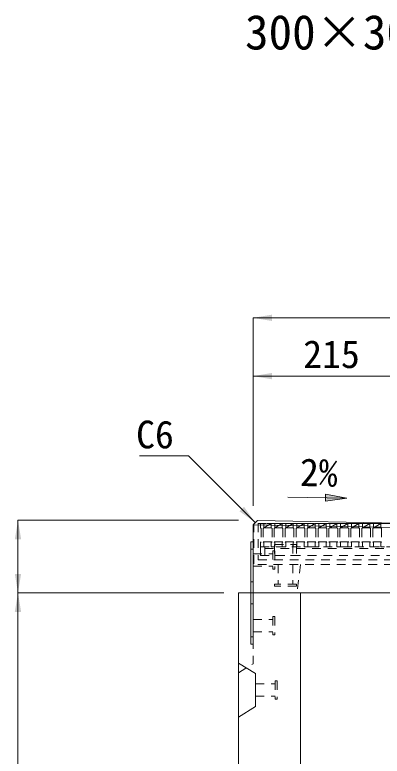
# Model space of a CAD drawing. Units: millimetres at full size, sheet at 1:40. Extents: x 69750 to 116230, y -28801 to 513.
# Drawn here: x 93041 to 93544, y -20366 to -19351 of the extents above; entities that cross this region are included whole.
import ezdxf
from ezdxf.enums import TextEntityAlignment as Align

# ---------------------------------------------------------------- set-up
doc = ezdxf.new("R2010")
doc.units = ezdxf.units.MM
doc.header["$LTSCALE"] = 40
doc.linetypes.add('USER1', pattern=[0.54, 0.3, -0.24])
for name, color, linetype, lineweight in [('インサート', 92, 'USER1', 5), ('グレーチング', 7, 'USER1', 5), ('ジョイントプレート', 7, 'USER1', 9), ('受枠', 3, 'USER1', 9), ('寸法線', 7, 'Continuous', 9), ('引出線', 4, 'Continuous', 9), ('本体', 7, 'Continuous', 20)]:
    doc.layers.add(name, color=color, linetype=linetype, lineweight=lineweight)
doc.layers.add('文字', color=7, linetype='Continuous')
doc.styles.add('ＭＳ ゴシック', font='')
doc.styles.get('ＭＳ ゴシック').set_extended_font_data('MS Gothic')

# ---------------------------------------------------------------- blocks, each defined once
blk = doc.blocks.new('filled_arrow')
at = {"color": 0, "linetype": 'Continuous', "lineweight": -2}
blk.add_solid([(7.5, 1.25), (0, 0), (7.5, -1.25)], dxfattribs=at)

msp = doc.modelspace()

# ---------------------------------------------------------------- hatches: boundary and pattern name
at = {"layer": '引出線'}
msp.add_hatch(color=256, dxfattribs=at).paths.add_polyline_path([(93466.66, -20007.47), (93466.47, -20017.21), (93495.81, -20012.92)])

# ---------------------------------------------------------------- linework, layer by layer
at = {"layer": 'インサート'}
for p, q in [((93396.83, -20076.49), (93396.83, -20091.49)), ((93396.83, -20076.49), (93426.83, -20076.49)), ((93421.83, -20076.49), (93421.83, -20091.49)), ((93426.83, -20076.49), (93426.83, -20091.49)), ((93367.32, -20089), (93394.32, -20089)), ((93367.33, -20089), (93394.33, -20089)), ((93367.33, -20089), (93367.33, -20106)), ((93394.32, -20085), (93394.32, -20110)), ((93394.33, -20085), (93394.33, -20110)), ((93394.33, -20085), (93397.33, -20085)), ((93394.33, -20085), (93394.33, -20110)), ((93397.33, -20085), (93397.33, -20110)), ((93397.33, -20085), (93397.33, -20110)), ((93397.33, -20085), (93397.33, -20110)), ((93396.83, -20091.49), (93426.83, -20091.49)), ((93367.32, -20106), (93394.32, -20106)), ((93367.33, -20106), (93394.33, -20106)), ((93394.32, -20110), (93397.33, -20110)), ((93394.33, -20110), (93397.33, -20110)), ((93401.83, -20103.49), (93401.83, -20130.49)), ((93421.83, -20103.49), (93421.83, -20130.49)), ((93426.83, -20130.49), (93396.83, -20130.49)), ((93396.83, -20133.49), (93396.83, -20130.49)), ((93426.83, -20133.49), (93426.83, -20130.49)), ((93426.83, -20133.49), (93396.83, -20133.49)), ((93367.33, -20178.99), (93394.33, -20178.99)), ((93367.33, -20178.99), (93367.33, -20196)), ((93394.33, -20175), (93394.33, -20199.99)), ((93394.33, -20175), (93397.33, -20175)), ((93397.33, -20175), (93397.33, -20199.99)), ((93367.33, -20196), (93394.33, -20196)), ((93394.33, -20199.99), (93397.33, -20199.99)), ((93370.53, -20267), (93397.53, -20267)), ((93370.53, -20267), (93370.53, -20284)), ((93397.53, -20263), (93397.53, -20288)), ((93397.53, -20263), (93400.53, -20263)), ((93400.53, -20263), (93400.53, -20288)), ((93370.53, -20284), (93397.53, -20284)), ((93397.53, -20288), (93400.53, -20288))]:
    msp.add_line(p, q, dxfattribs=at)
at = {"layer": 'グレーチング'}
for p, q in [((93787.33, -20047.49), (93377.33, -20047.49)), ((93377.33, -20047.49), (93377.33, -20053.49)), ((93377.33, -20047.49), (93382.33, -20047.49)), ((93382.33, -20047.49), (93382.33, -20053.49)), ((93382.33, -20053.49), (93392.33, -20047.49)), ((93392.33, -20047.49), (93392.33, -20053.49)), ((93392.33, -20047.49), (93397.33, -20047.49)), ((93397.33, -20047.49), (93397.33, -20053.49)), ((93397.33, -20053.49), (93407.33, -20047.49)), ((93407.33, -20047.49), (93407.33, -20053.49)), ((93407.33, -20047.49), (93412.33, -20047.49)), ((93412.33, -20047.49), (93412.33, -20053.49)), ((93412.33, -20053.49), (93422.33, -20047.49)), ((93422.33, -20047.49), (93422.33, -20053.49)), ((93422.33, -20047.49), (93427.33, -20047.49)), ((93427.33, -20047.49), (93427.33, -20053.49)), ((93427.33, -20053.49), (93437.33, -20047.49)), ((93437.33, -20047.49), (93437.33, -20053.49)), ((93437.33, -20047.49), (93442.33, -20047.49)), ((93442.33, -20047.49), (93442.33, -20053.49)), ((93442.33, -20053.49), (93452.33, -20047.49)), ((93452.33, -20047.49), (93457.33, -20047.49)), ((93452.33, -20047.49), (93452.33, -20053.49)), ((93457.33, -20047.49), (93457.33, -20053.49)), ((93457.33, -20053.49), (93467.33, -20047.49)), ((93467.33, -20047.49), (93467.33, -20053.49)), ((93467.33, -20047.49), (93472.33, -20047.49)), ((93472.33, -20047.49), (93472.33, -20053.49)), ((93472.33, -20053.49), (93482.33, -20047.49)), ((93482.33, -20047.49), (93487.33, -20047.49)), ((93482.33, -20047.49), (93482.33, -20053.49)), ((93487.33, -20047.49), (93487.33, -20053.49)), ((93487.33, -20053.49), (93497.33, -20047.49)), ((93497.33, -20047.49), (93502.33, -20047.49)), ((93497.33, -20047.49), (93497.33, -20053.49)), ((93502.33, -20047.49), (93502.33, -20053.49)), ((93502.33, -20053.49), (93512.33, -20047.49)), ((93512.33, -20047.49), (93517.33, -20047.49)), ((93512.33, -20047.49), (93512.33, -20053.49)), ((93517.33, -20047.49), (93517.33, -20053.49)), ((93517.33, -20053.49), (93527.33, -20047.49)), ((93527.33, -20047.49), (93532.33, -20047.49)), ((93527.33, -20047.49), (93527.33, -20053.49)), ((93532.33, -20047.49), (93532.33, -20053.49)), ((93532.33, -20053.49), (93542.33, -20047.49)), ((93542.33, -20047.49), (93547.33, -20047.49)), ((93542.33, -20047.49), (93542.33, -20053.49)), ((93377.33, -20053.49), (93378.33, -20054.49)), ((93378.33, -20054.49), (93378.33, -20072.49)), ((93382.33, -20053.49), (93381.33, -20054.49)), ((93381.33, -20054.49), (93381.33, -20072.49)), ((93382.33, -20053.49), (93392.33, -20053.49)), ((93392.33, -20053.49), (93393.33, -20054.49)), ((93393.33, -20054.49), (93393.33, -20072.49)), ((93397.33, -20053.49), (93396.33, -20054.49)), ((93396.33, -20054.49), (93396.33, -20072.49)), ((93397.33, -20053.49), (93407.33, -20053.49)), ((93407.33, -20053.49), (93408.33, -20054.49)), ((93408.33, -20054.49), (93408.33, -20072.49)), ((93412.33, -20053.49), (93411.33, -20054.49)), ((93411.33, -20054.49), (93411.33, -20072.49)), ((93412.33, -20053.49), (93422.33, -20053.49)), ((93422.33, -20053.49), (93423.33, -20054.49)), ((93423.33, -20054.49), (93423.33, -20072.49)), ((93427.33, -20053.49), (93426.33, -20054.49)), ((93426.33, -20054.49), (93426.33, -20072.49)), ((93427.33, -20053.49), (93437.33, -20053.49)), ((93437.33, -20053.49), (93438.33, -20054.49)), ((93438.33, -20054.49), (93438.33, -20072.49)), ((93442.33, -20053.49), (93441.33, -20054.49)), ((93441.33, -20054.49), (93441.33, -20072.49)), ((93442.33, -20053.49), (93452.33, -20053.49)), ((93452.33, -20053.49), (93453.33, -20054.49)), ((93453.33, -20054.49), (93453.33, -20072.49)), ((93457.33, -20053.49), (93456.33, -20054.49)), ((93456.33, -20054.49), (93456.33, -20072.49)), ((93457.33, -20053.49), (93467.33, -20053.49)), ((93467.33, -20053.49), (93468.33, -20054.49)), ((93468.33, -20054.49), (93468.33, -20072.49)), ((93472.33, -20053.49), (93471.33, -20054.49)), ((93471.33, -20054.49), (93471.33, -20072.49)), ((93472.33, -20053.49), (93482.33, -20053.49)), ((93482.33, -20053.49), (93483.33, -20054.49)), ((93483.33, -20054.49), (93483.33, -20072.49)), ((93487.33, -20053.49), (93486.33, -20054.49)), ((93486.33, -20054.49), (93486.33, -20072.49)), ((93487.33, -20053.49), (93497.33, -20053.49)), ((93497.33, -20053.49), (93498.33, -20054.49)), ((93498.33, -20054.49), (93498.33, -20072.49)), ((93502.33, -20053.49), (93501.33, -20054.49)), ((93501.33, -20054.49), (93501.33, -20072.49)), ((93502.33, -20053.49), (93512.33, -20053.49)), ((93512.33, -20053.49), (93513.33, -20054.49)), ((93513.33, -20054.49), (93513.33, -20072.49)), ((93517.33, -20053.49), (93516.33, -20054.49)), ((93516.33, -20054.49), (93516.33, -20072.49)), ((93517.33, -20053.49), (93527.33, -20053.49)), ((93527.33, -20053.49), (93528.33, -20054.49)), ((93528.33, -20054.49), (93528.33, -20072.49)), ((93532.33, -20053.49), (93531.33, -20054.49)), ((93531.33, -20054.49), (93531.33, -20072.49)), ((93532.33, -20053.49), (93542.33, -20053.49)), ((93542.33, -20053.49), (93543.33, -20054.49)), ((93543.33, -20054.49), (93543.33, -20072.49)), ((93377.33, -20073.49), (93378.33, -20072.49)), ((93377.33, -20079.49), (93377.33, -20073.49)), ((93377.33, -20079.49), (93382.33, -20079.49)), ((93377.33, -20079.49), (93382.33, -20079.49)), ((93382.33, -20079.49), (93378.33, -20079.49)), ((93382.33, -20073.49), (93381.33, -20072.49)), ((93381.33, -20072.49), (93393.33, -20072.49)), ((93382.33, -20079.49), (93382.33, -20073.49)), ((93392.33, -20073.49), (93393.33, -20072.49)), ((93392.33, -20079.49), (93392.33, -20073.49)), ((93392.33, -20079.49), (93397.33, -20079.49)), ((93396.33, -20072.49), (93408.33, -20072.49)), ((93397.33, -20073.49), (93396.33, -20072.49)), ((93397.33, -20079.49), (93397.33, -20073.49)), ((93407.33, -20073.49), (93408.33, -20072.49)), ((93407.33, -20079.49), (93407.33, -20073.49)), ((93407.33, -20079.49), (93412.33, -20079.49)), ((93411.33, -20072.49), (93423.33, -20072.49)), ((93412.33, -20073.49), (93411.33, -20072.49)), ((93412.33, -20079.49), (93412.33, -20073.49)), ((93422.33, -20073.49), (93423.33, -20072.49)), ((93422.33, -20079.49), (93422.33, -20073.49)), ((93422.33, -20079.49), (93427.33, -20079.49)), ((93426.33, -20072.49), (93438.33, -20072.49)), ((93427.33, -20073.49), (93426.33, -20072.49)), ((93427.33, -20079.49), (93427.33, -20073.49)), ((93437.33, -20073.49), (93438.33, -20072.49)), ((93437.33, -20079.49), (93437.33, -20073.49)), ((93437.33, -20079.49), (93442.33, -20079.49)), ((93441.33, -20072.49), (93453.33, -20072.49)), ((93442.33, -20073.49), (93441.33, -20072.49)), ((93442.33, -20079.49), (93442.33, -20073.49)), ((93452.33, -20073.49), (93453.33, -20072.49)), ((93452.33, -20079.49), (93452.33, -20073.49)), ((93452.33, -20079.49), (93457.33, -20079.49)), ((93457.33, -20073.49), (93456.33, -20072.49)), ((93456.33, -20072.49), (93468.33, -20072.49)), ((93457.33, -20079.49), (93457.33, -20073.49)), ((93467.33, -20073.49), (93468.33, -20072.49)), ((93467.33, -20079.49), (93467.33, -20073.49)), ((93467.33, -20079.49), (93472.33, -20079.49)), ((93472.33, -20073.49), (93471.33, -20072.49)), ((93471.33, -20072.49), (93483.33, -20072.49)), ((93472.33, -20079.49), (93472.33, -20073.49)), ((93482.33, -20073.49), (93483.33, -20072.49)), ((93482.33, -20079.49), (93482.33, -20073.49)), ((93482.33, -20079.49), (93487.33, -20079.49)), ((93487.33, -20073.49), (93486.33, -20072.49)), ((93486.33, -20072.49), (93498.33, -20072.49)), ((93487.33, -20079.49), (93487.33, -20073.49)), ((93497.33, -20073.49), (93498.33, -20072.49)), ((93497.33, -20079.49), (93497.33, -20073.49)), ((93497.33, -20079.49), (93502.33, -20079.49)), ((93502.33, -20073.49), (93501.33, -20072.49)), ((93501.33, -20072.49), (93513.33, -20072.49)), ((93502.33, -20079.49), (93502.33, -20073.49)), ((93512.33, -20073.49), (93513.33, -20072.49)), ((93512.33, -20079.49), (93512.33, -20073.49)), ((93512.33, -20079.49), (93517.33, -20079.49)), ((93517.33, -20073.49), (93516.33, -20072.49)), ((93516.33, -20072.49), (93528.33, -20072.49)), ((93517.33, -20079.49), (93517.33, -20073.49)), ((93527.33, -20073.49), (93528.33, -20072.49)), ((93527.33, -20079.49), (93527.33, -20073.49)), ((93527.33, -20079.49), (93532.33, -20079.49)), ((93532.33, -20073.49), (93531.33, -20072.49)), ((93531.33, -20072.49), (93543.33, -20072.49)), ((93532.33, -20079.49), (93532.33, -20073.49)), ((93542.33, -20073.49), (93543.33, -20072.49)), ((93542.33, -20079.49), (93542.33, -20073.49)), ((93542.33, -20079.49), (93547.33, -20079.49))]:
    msp.add_line(p, q, dxfattribs=at)
at = {"layer": 'ジョイントプレート'}
for p, q in [((93367.33, -20082.49), (93364.13, -20082.49)), ((93367.33, -20127.5), (93364.13, -20127.5)), ((93367.33, -20157.49), (93364.13, -20157.49)), ((93367.33, -20202.5), (93364.13, -20202.5))]:
    msp.add_line(p, q, dxfattribs=at)
at = {"layer": 'ジョイントプレート', "linetype": 'Continuous'}
msp.add_lwpolyline([(93364.13, -20212.5), (93364.13, -20072.49), (93367.33, -20072.49), (93367.33, -20212.5)], close=True, dxfattribs=at)
at = {"layer": '受枠'}
for p, q in [((93796.33, -20047.49), (93368.33, -20047.49)), ((93368.33, -20047.49), (93368.33, -20103.49)), ((93374.33, -20047.49), (93374.33, -20097.49)), ((93374.33, -20097.49), (93790.33, -20097.49)), ((93796.33, -20103.49), (93368.33, -20103.49))]:
    msp.add_line(p, q, dxfattribs=at)
at = {"layer": '受枠', "lineweight": 5}
for p, q in [((93377.33, -20079.49), (93787.33, -20079.49)), ((93377.33, -20079.49), (93377.33, -20097.49)), ((93383.33, -20079.49), (93383.33, -20091.49)), ((93383.33, -20081.79), (93781.33, -20081.79)), ((93377.33, -20091.49), (93787.33, -20091.49))]:
    msp.add_line(p, q, dxfattribs=at)
at = {"layer": '寸法線'}
for p, q in [((93367.32, -19766.1), (93797.33, -19766.1)), ((93367.32, -20023.19), (93367.32, -19766.1)), ((93367.33, -19845.82), (93582.33, -19845.82)), ((93367.33, -20023.19), (93367.33, -19845.82)), ((93045.35, -20043.19), (93045.35, -20142.49)), ((93347.33, -20043.19), (93045.35, -20043.19)), ((93327.33, -20142.49), (93045.35, -20142.49)), ((93045.35, -20142.49), (93045.35, -20542.49)), ((93327.32, -20142.49), (93045.35, -20142.49))]:
    msp.add_line(p, q, dxfattribs=at)
at = {"layer": '引出線', "lineweight": 13}
msp.add_line((93415.07, -20011.31), (93495.81, -20012.92), dxfattribs=at)
at = {"layer": '引出線'}
msp.add_lwpolyline([(93370.33, -20046.25), (93278.83, -19954.76), (93211.72, -19954.76)], dxfattribs=at)
at = {"layer": '引出線', "lineweight": 13}
msp.add_lwpolyline([(93466.66, -20007.47), (93466.47, -20017.21), (93495.81, -20012.92)], close=True, dxfattribs=at)
at = {"layer": '本体'}
for p, q in [((93367.33, -20049.19), (93373.32, -20043.31)), ((93367.33, -20049.19), (93367.33, -20142.49)), ((93373.32, -20043.31), (93582.33, -20047.49)), ((93347.32, -20142.49), (93347.33, -21492.49)), ((93432.33, -20142.49), (93347.33, -20142.49)), ((93817.33, -20142.49), (93367.33, -20142.49)), ((93432.33, -20471.97), (93432.33, -20142.49))]:
    msp.add_line(p, q, dxfattribs=at)
at = {"layer": '本体', "lineweight": 5}
for p, q in [((93367.33, -20049.2), (93582.33, -20053.5)), ((93347.33, -20238.5), (93370.53, -20253)), ((93370.53, -20253), (93370.53, -20298)), ((93347.33, -20312.5), (93370.53, -20298))]:
    msp.add_line(p, q, dxfattribs=at)
at = {"layer": '本体', "linetype": 'USER1', "lineweight": 9}
msp.add_line((93432.32, -20103.49), (93427.32, -20142.49), dxfattribs=at)
at = {"layer": '本体', "linetype": 'USER1', "lineweight": 5}
for p in [(93367.33, -20142.49), (93347.33, -20252)]:
    msp.add_line(p, (93367.33, -20239.5), dxfattribs=at)

# ---------------------------------------------------------------- block references
at = {"layer": '寸法線', "xscale": 3.47, "yscale": 3.47}
for p in [(93367.32, -19766.1), (93367.33, -19845.82)]:
    msp.add_blockref('filled_arrow', p, dxfattribs=at)
for p, rotation in [((93045.35, -20043.19), 270), ((93045.35, -20142.49), 90), ((93045.35, -20142.49), 270)]:
    msp.add_blockref('filled_arrow', p, dxfattribs=dict(at, rotation=rotation))
at = {"layer": '引出線', "xscale": 3.47, "yscale": 3.47, "rotation": 135}
msp.add_blockref('filled_arrow', (93370.33, -20046.25), dxfattribs=at)

# ---------------------------------------------------------------- texts
at = {"layer": '寸法線', "style": 'ＭＳ ゴシック'}
msp.add_text('215', height=37.98, dxfattribs=at).set_placement((93474.83, -19815.82), align=Align.MIDDLE_CENTER)
at = {"layer": '引出線', "style": 'ＭＳ ゴシック'}
msp.add_text('C6', height=37.98, dxfattribs=at).set_placement((93258.83, -19906.76), align=Align.TOP_RIGHT)
msp.add_text('2%', height=37.98, rotation=359, dxfattribs=at).set_placement((93457.45, -19977.75), align=Align.MIDDLE_CENTER)
at = {"layer": '文字', "style": 'ＭＳ ゴシック'}
msp.add_text('300×300-H1250', height=47.47, dxfattribs=at).set_placement((93582.32, -19375.1), align=Align.MIDDLE_CENTER)

doc.saveas('drawing.dxf')
